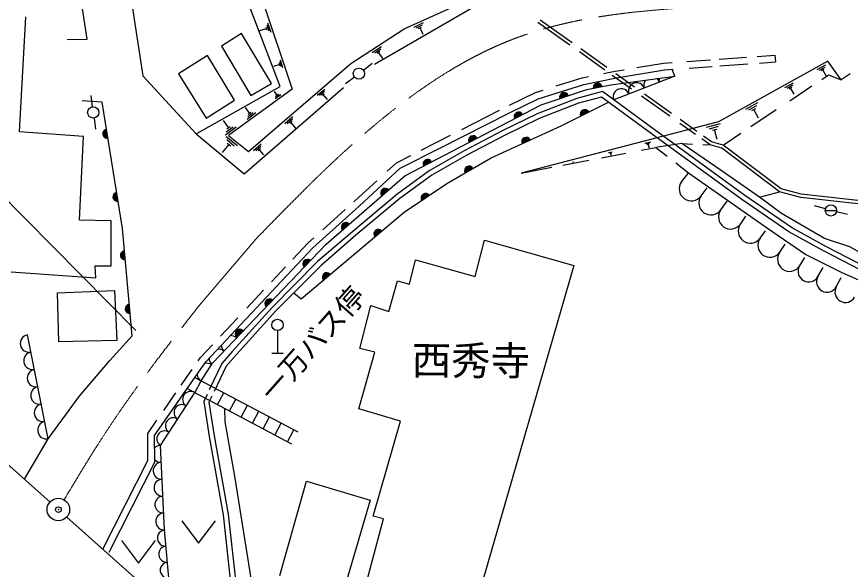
# Model space of a CAD drawing. Units: millimetres, scale not verified. Extents: x 40000 to 680000, y 20000 to 380000.
# Drawn here: x 77351 to 151325, y 241455 to 290470 of the extents above; entities that cross this region are included whole.
import ezdxf
from ezdxf.enums import TextEntityAlignment as Align

# ---------------------------------------------------------------- set-up
doc = ezdxf.new("R2010")
doc.units = ezdxf.units.MM
doc.header["$LTSCALE"] = 1000
doc.header["$PDMODE"] = 32
doc.header["$PDSIZE"] = 500
doc.linetypes.add('CHAIN', pattern=[18.5, 12, -1.5, 3.5, -1.5])
for name, color, linetype, lineweight in [('M-BGD', 7, 'Continuous', 25), ('M-BMK', 2, 'CHAIN', 13), ('M-BMK-SRVR', 3, 'Continuous', 25), ('M-STR-HTXT', 7, 'Continuous', 13), ('M-STR-STRC', 7, 'Continuous', 25)]:
    doc.layers.add(name, color=color, linetype=linetype, lineweight=lineweight)
doc.layers.add('M-OTRS', color=6, linetype='Continuous')
doc.styles.add('ＭＳ ゴシック', font='')
doc.styles.get('ＭＳ ゴシック').set_extended_font_data('MS Gothic')

msp = doc.modelspace()

# ---------------------------------------------------------------- linework, layer by layer
at = {"layer": 'M-BGD'}
for p, q in [((100733, 284270), (96426, 295614)), ((98041, 295229), (101810, 284040)), ((87236, 293807), (88544, 285232)), ((83598, 288483), (82866, 293264)), ((109116, 286270), (118767, 291845)), ((111730, 289385), (116422, 291499)), ((77594, 280250), (78167, 290469)), ((126650, 288156), (123810, 290175)), ((98930, 289235), (99510, 289435)), ((99470, 289555), (99550, 289305)), ((99550, 289745), (99720, 289205)), ((99620, 289925), (99890, 289105)), ((107001, 286308), (111730, 289385)), ((112610, 289555), (113460, 289945)), ((112820, 289495), (113370, 289755)), ((113020, 289435), (113280, 289555)), ((113420, 288895), (113150, 289495)), ((126423, 287949), (123607, 289951)), ((97294, 288978), (95515, 287858)), ((99963, 284558), (97294, 288978)), ((81832, 288440), (83598, 288483)), ((95515, 287858), (98127, 283467)), ((108900, 287305), (109710, 287825)), ((94281, 287026), (91698, 285390)), ((96692, 283065), (94281, 287026)), ((109120, 287275), (109650, 287615)), ((109340, 287245), (109580, 287405)), ((109830, 286755), (109460, 287325)), ((129530, 285740), (127279, 287340)), ((129724, 285970), (127411, 287615)), ((143047, 286935), (144638, 287049)), ((144638, 287049), (144681, 286451)), ((97926, 278503), (107001, 286308)), ((100600, 286335), (100670, 286135)), ((100660, 286495), (100810, 286055)), ((100720, 286645), (100950, 285965)), ((108120, 285725), (108910, 286335)), ((132392, 285955), (134754, 286343)), ((134754, 286343), (135509, 286397)), ((136803, 286489), (138920, 286641)), ((149317, 286515), (139637, 281155)), ((139696, 286696), (142100, 286868)), ((143271, 286350), (144681, 286451)), ((150518, 284877), (149317, 286515)), ((100160, 286075), (100640, 286235)), ((129432, 285432), (130458, 285637)), ((130458, 285637), (131248, 285767)), ((130566, 285047), (134824, 285746)), ((134824, 285746), (135600, 285802)), ((135760, 285187), (135510, 285795)), ((137013, 285903), (139065, 286049)), ((139739, 286098), (142218, 286275)), ((148390, 285775), (149150, 286195)), ((148590, 285735), (149080, 286005)), ((148780, 285695), (149010, 285815)), ((149190, 285225), (148900, 285755)), ((88544, 285232), (93273, 280079)), ((91698, 285390), (94166, 281458)), ((107320, 285115), (106520, 284515)), ((125226, 284329), (127516, 285049)), ((127516, 285049), (128092, 285164)), ((127666, 284466), (130566, 285047)), ((130084, 284430), (135760, 285187)), ((131908, 284049), (130203, 285261)), ((135760, 285187), (130328, 283100)), ((132178, 284225), (130505, 285415)), ((148790, 284907), (149380, 285300)), ((149380, 285300), (150518, 284877)), ((151300, 285392), (150518, 284877)), ((93273, 280079), (100733, 284270)), ((97542, 276542), (106347, 284194)), ((98127, 283467), (99963, 284558)), ((123621, 283195), (127666, 284466)), ((127940, 284010), (130084, 284430)), ((145500, 284175), (146290, 284605)), ((145710, 284135), (146220, 284415)), ((145910, 284085), (146140, 284215)), ((145952, 283019), (147915, 284324)), ((146330, 283605), (146030, 284155)), ((84080, 282475), (83950, 283465)), ((101810, 284040), (96157, 279925)), ((100190, 283845), (100440, 283515)), ((100780, 283545), (100300, 283195)), ((100650, 283555), (100330, 283325)), ((100510, 283565), (100360, 283455)), ((104030, 283495), (104690, 284055)), ((104230, 283495), (104660, 283865)), ((104430, 283495), (104630, 283665)), ((104930, 283115), (104530, 283585)), ((121082, 282622), (123398, 283754)), ((123398, 283754), (124056, 283961)), ((123904, 282665), (127940, 284010)), ((129346, 283820), (127057, 283228)), ((129252, 283331), (127196, 282799)), ((133665, 280095), (129252, 283331)), ((133930, 280459), (129346, 283820)), ((135302, 281636), (132792, 283421)), ((135468, 281886), (133050, 283605)), ((84933, 282884), (83167, 283013)), ((86742, 271686), (84933, 282884)), ((94166, 281458), (96692, 283065)), ((111797, 276358), (123904, 282665)), ((121018, 281923), (123621, 283195)), ((127057, 283228), (123544, 281846)), ((127196, 282799), (123724, 281434)), ((125665, 280781), (129862, 282883)), ((142040, 282255), (143130, 282855)), ((142320, 282195), (143030, 282595)), ((97620, 282425), (98020, 281885)), ((98570, 281935), (97800, 281365)), ((98350, 281955), (97850, 281585)), ((98130, 281965), (97900, 281795)), ((114903, 278806), (121018, 281923)), ((116840, 280467), (120202, 282180)), ((123544, 281846), (120427, 280347)), ((142496, 280719), (144757, 282224)), ((142600, 282135), (142930, 282325)), ((143190, 281465), (142770, 282235)), ((84220, 281475), (84350, 280485)), ((95660, 281275), (96150, 280605)), ((101140, 281005), (101860, 281625)), ((101360, 281005), (101830, 281415)), ((101580, 281005), (101800, 281195)), ((102120, 280595), (101690, 281105)), ((123724, 281434), (120629, 279945)), ((139637, 281155), (122105, 276598)), ((137719, 280286), (136225, 281348)), ((96840, 280665), (95880, 279965)), ((96570, 280685), (95950, 280235)), ((96290, 280705), (96010, 280495)), ((119458, 277954), (125665, 280781)), ((141972, 274624), (133930, 280459)), ((137592, 280008), (136206, 280994)), ((138560, 280665), (139810, 280995)), ((138830, 280535), (139640, 280755)), ((139090, 280405), (139470, 280505)), ((139510, 279575), (139280, 280455)), ((83277, 279833), (77594, 280250)), ((82912, 272430), (83277, 279833)), ((93273, 280079), (97542, 276542)), ((95930, 279855), (96950, 279035)), ((96157, 279925), (97926, 278503)), ((114631, 279341), (115855, 279965)), ((120427, 280347), (117072, 278571)), ((120629, 279945), (117289, 278176)), ((141712, 274256), (133665, 280095)), ((138874, 279097), (138134, 279623)), ((139004, 279372), (138288, 279881)), ((140044, 279088), (141607, 280127)), ((95620, 278425), (96200, 279145)), ((95990, 279565), (96650, 279025)), ((96040, 279265), (96350, 279015)), ((98360, 278605), (99040, 279195)), ((98570, 278605), (99010, 278995)), ((113241, 278635), (114631, 279341)), ((133100, 279245), (133610, 279385)), ((133210, 279195), (133540, 279285)), ((133320, 279145), (133470, 279185)), ((133490, 278805), (133400, 279165)), ((136366, 279217), (134067, 278877)), ((139784, 276896), (136366, 279217)), ((136366, 279217), (137329, 279171)), ((138240, 279127), (138874, 279097)), ((139909, 278814), (138874, 279097)), ((140044, 279088), (139004, 279372)), ((145187, 275212), (140044, 279088)), ((98770, 278605), (98980, 278785)), ((99290, 278215), (98880, 278695)), ((111042, 277517), (112326, 278170)), ((111387, 277020), (114903, 278806)), ((117072, 278571), (113954, 276795)), ((117289, 278176), (114199, 276416)), ((129250, 277959), (131393, 278367)), ((129880, 278415), (130200, 278495)), ((129950, 278385), (130160, 278435)), ((130010, 278345), (130110, 278365)), ((130120, 278135), (130060, 278355)), ((132769, 278629), (134067, 278877)), ((134067, 278877), (135065, 278100)), ((145053, 274937), (139909, 278814)), ((110230, 276770), (111042, 277517)), ((115527, 275678), (119458, 277954)), ((125818, 277305), (128121, 277744)), ((126700, 277585), (126750, 277595)), ((126710, 277585), (126750, 277585)), ((126720, 277575), (126740, 277575)), ((126740, 277545), (126730, 277575)), ((135842, 277495), (136975, 276613)), ((107739, 273661), (111387, 277020)), ((113954, 276795), (111074, 274703)), ((122105, 276598), (124850, 277121)), ((143280, 274450), (139784, 276896)), ((104818, 270304), (111797, 276358)), ((114199, 276416), (111351, 274348)), ((136342, 275836), (136926, 276559)), ((136975, 276613), (143980, 271715)), ((107335, 274105), (109305, 275918)), ((111734, 273126), (115527, 275678)), ((138088, 274585), (138628, 275286)), ((146976, 274740), (145187, 275212)), ((111074, 274703), (107167, 271428)), ((146114, 271776), (141972, 274624)), ((143280, 274450), (145053, 274937)), ((145225, 273015), (143280, 274450)), ((146920, 274444), (145053, 274937)), ((153082, 273746), (146920, 274444)), ((153113, 274044), (146976, 274740)), ((107282, 274057), (107335, 274105)), ((111351, 274348), (107458, 271085)), ((139833, 273333), (140401, 274113)), ((145877, 271393), (141712, 274256)), ((102592, 265438), (111734, 273126)), ((103635, 269968), (107739, 273661)), ((104509, 271562), (106508, 273360)), ((149020, 270793), (145225, 273015)), ((149120, 273425), (148150, 273685)), ((149105, 273290), (150105, 273290)), ((150090, 273185), (151060, 272955)), ((85727, 272378), (82912, 272430)), ((85727, 268364), (85727, 272378)), ((141579, 272082), (142060, 272783)), ((87604, 262167), (86742, 271686)), ((143980, 271715), (147386, 269389)), ((149156, 270093), (146114, 271776)), ((103216, 270398), (103721, 270853)), ((107167, 271428), (104049, 268744)), ((107458, 271085), (104356, 268415)), ((143324, 270831), (143805, 271482)), ((148943, 269696), (145877, 271393)), ((151288, 270053), (149020, 270793)), ((94728, 259752), (104818, 270304)), ((101852, 268961), (103216, 270398)), ((118039, 267434), (118869, 270650)), ((118869, 270650), (126805, 268394)), ((145070, 269580), (145550, 270281)), ((159316, 264851), (149156, 270093)), ((154528, 268201), (151288, 270053)), ((100838, 267021), (103635, 269968)), ((147386, 269389), (150585, 267769)), ((159164, 264423), (148943, 269696)), ((104049, 268744), (100024, 264679)), ((112205, 266760), (112749, 268912)), ((112749, 268912), (118039, 267434)), ((146816, 268328), (147295, 269120)), ((76864, 267842), (84371, 267321)), ((84371, 267321), (84319, 268364)), ((84319, 268364), (85727, 268364)), ((104356, 268415), (100350, 264370)), ((100402, 267433), (101206, 268281)), ((126805, 268394), (118740, 240568)), ((148447, 267420), (148903, 268225)), ((99950, 266951), (100402, 267433)), ((150078, 266512), (150502, 267340)), ((150585, 267769), (154158, 266190)), ((94132, 259863), (100838, 267021)), ((110363, 264322), (111141, 267045)), ((111141, 267045), (112205, 266760)), ((80983, 265965), (86040, 266174)), ((81087, 261638), (80983, 265965)), ((86040, 266174), (86248, 261742)), ((97762, 264615), (99266, 266220)), ((101956, 265991), (102592, 265438)), ((107796, 261029), (108781, 264841)), ((108781, 264841), (110363, 264322)), ((100024, 264679), (96511, 260812)), ((100350, 264370), (96849, 260514)), ((95449, 262146), (96966, 263765)), ((100495, 262629), (100495, 260629)), ((80153, 253037), (78301, 262253)), ((85622, 259971), (87604, 262167)), ((86248, 261742), (81087, 261638)), ((93664, 260242), (94728, 261377)), ((96511, 260812), (95564, 259707)), ((96849, 260514), (95944, 259459)), ((99995, 260629), (100995, 260629)), ((107718, 255687), (109119, 260718)), ((109119, 260718), (107796, 261029)), ((82909, 256784), (85622, 259971)), ((89577, 253321), (94132, 259863)), ((93454, 259939), (93664, 260242)), ((93716, 258182), (94728, 259752)), ((95564, 259707), (94444, 257384)), ((91952, 257782), (92915, 259165)), ((95944, 259459), (94866, 257225)), ((93156, 257121), (93716, 258182)), ((93165, 258474), (102309, 253642)), ((92474, 257482), (101748, 252581)), ((80153, 253037), (82909, 256784)), ((90100, 252445), (93129, 257083)), ((90398, 255550), (91473, 257094)), ((94246, 256974), (93946, 256352)), ((94666, 256810), (94412, 256282)), ((95166, 256059), (95726, 257120)), ((93946, 256352), (94420, 253235)), ((94412, 256282), (94863, 253309)), ((96224, 255500), (96784, 256561)), ((97276, 254944), (97836, 256005)), ((95853, 254539), (95822, 255712)), ((98273, 254417), (98834, 255478)), ((111401, 254598), (107718, 255687)), ((88975, 253507), (89787, 254673)), ((96706, 249731), (95853, 254539)), ((99225, 253914), (99786, 254975)), ((108989, 246170), (111401, 254598)), ((100267, 253363), (100827, 254424)), ((101380, 252775), (101941, 253836)), ((78043, 249445), (80153, 253037)), ((89000, 251109), (88975, 253507)), ((89601, 250969), (89577, 253321)), ((94420, 253235), (95682, 246289)), ((94863, 253309), (96128, 246354)), ((90483, 244948), (90100, 252445)), ((85009, 243242), (89000, 251109)), ((85544, 242970), (89601, 250969)), ((99508, 232088), (96706, 249731)), ((100691, 240905), (103076, 249281)), ((103076, 249281), (108730, 247596)), ((108730, 247596), (106266, 239220)), ((96128, 246354), (97693, 231948)), ((91992, 245764), (93492, 243764)), ((93492, 243764), (94992, 245764)), ((95682, 246289), (97192, 232394)), ((107796, 238053), (109897, 245936)), ((109897, 245936), (108989, 246170)), ((91129, 237792), (90483, 244948)), ((86659, 244005), (88159, 242005)), ((88159, 242005), (89659, 244005))]:
    msp.add_line(p, q, dxfattribs=at)
for centre in [(107721, 285418), (84147, 281975), (149605, 273290), (100495, 263129)]:
    msp.add_circle(centre, 500, dxfattribs=at)
for centre, radius, start, end in [((133723, 284404), 727, 145.08487, 201.01991), ((133723, 284404), 727, 21.01991, 53.84514), ((135081, 284926), 727, 174.16938, 201.01991), ((128913, 284180), 400, 7.59464, 187.59464), ((128913, 284180), 400, 7.59464, 187.59464), ((128913, 284180), 350, 7.59464, 187.59464), ((128913, 284180), 300, 7.59464, 187.59464), ((128913, 284180), 250, 7.59464, 187.59464), ((128913, 284180), 200, 7.59464, 187.59464), ((128913, 284180), 150, 7.59464, 187.59464), ((128913, 284180), 100, 7.59464, 187.59464), ((128913, 284180), 50, 7.59464, 187.59464), ((131007, 283361), 727, 21.01991, 201.01991), ((132365, 283882), 727, 21.01991, 201.01991), ((125922, 283337), 400, 18.43495, 198.43495), ((125922, 283337), 400, 18.43495, 198.43495), ((125922, 283337), 350, 18.43495, 198.43495), ((125922, 283337), 300, 18.43495, 198.43495), ((125922, 283337), 250, 18.43495, 198.43495), ((125922, 283337), 200, 18.43495, 198.43495), ((125922, 283337), 150, 18.43495, 198.43495), ((125922, 283337), 100, 18.43495, 198.43495), ((125922, 283337), 50, 18.43495, 198.43495), ((121886, 281613), 400, 27.512, 207.512), ((121886, 281613), 400, 27.512, 207.512), ((121886, 281613), 350, 27.512, 207.512), ((121886, 281613), 300, 27.512, 207.512), ((121886, 281613), 250, 27.512, 207.512), ((127764, 281832), 400, 26.59891, 206.59891), ((127764, 281832), 400, 26.59891, 206.59891), ((127764, 281832), 350, 26.59891, 206.59891), ((127764, 281832), 300, 26.59891, 206.59891), ((127764, 281832), 250, 26.59891, 206.59891), ((127764, 281832), 200, 26.59891, 206.59891), ((127764, 281832), 150, 26.59891, 206.59891), ((127764, 281832), 100, 26.59891, 206.59891), ((127764, 281832), 50, 26.59891, 206.59891), ((121886, 281613), 200, 27.512, 207.512), ((121886, 281613), 150, 27.512, 207.512), ((121886, 281613), 100, 27.512, 207.512), ((121886, 281613), 50, 27.512, 207.512), ((85386, 280084), 400, 99.1762, 279.1762), ((85386, 280084), 400, 99.1762, 279.1762), ((85386, 280084), 350, 99.1762, 279.1762), ((85386, 280084), 300, 99.1762, 279.1762), ((85386, 280084), 250, 99.1762, 279.1762), ((85386, 280084), 200, 99.1762, 279.1762), ((85386, 280084), 150, 99.1762, 279.1762), ((85386, 280084), 100, 99.1762, 279.1762), ((85386, 280084), 50, 99.1762, 279.1762), ((117850, 279511), 400, 27.512, 207.512), ((117850, 279511), 400, 27.512, 207.512), ((117850, 279511), 350, 27.512, 207.512), ((117850, 279511), 300, 27.512, 207.512), ((117850, 279511), 250, 27.512, 207.512), ((117850, 279511), 200, 27.512, 207.512), ((117850, 279511), 150, 27.512, 207.512), ((122562, 279367), 400, 24.4919, 204.4919), ((122562, 279367), 400, 24.4919, 204.4919), ((122562, 279367), 350, 24.4919, 204.4919), ((122562, 279367), 300, 24.4919, 204.4919), ((117850, 279511), 100, 27.512, 207.512), ((117850, 279511), 50, 27.512, 207.512), ((122562, 279367), 250, 24.4919, 204.4919), ((122562, 279367), 200, 24.4919, 204.4919), ((122562, 279367), 150, 24.4919, 204.4919), ((122562, 279367), 100, 24.4919, 204.4919), ((122562, 279367), 50, 24.4919, 204.4919), ((113815, 277409), 400, 27.512, 207.512), ((113815, 277409), 400, 27.512, 207.512), ((113815, 277409), 350, 27.512, 207.512), ((113815, 277409), 300, 27.512, 207.512), ((113815, 277409), 250, 27.512, 207.512), ((113815, 277409), 200, 27.512, 207.512), ((113815, 277409), 150, 27.512, 207.512), ((113815, 277409), 100, 27.512, 207.512), ((113815, 277409), 50, 27.512, 207.512), ((117493, 276816), 400, 30.06858, 210.06858), ((117493, 276816), 400, 30.06858, 210.06858), ((117493, 276816), 350, 30.06858, 210.06858), ((117493, 276816), 300, 30.06858, 210.06858), ((117493, 276816), 250, 30.06858, 210.06858), ((117493, 276816), 200, 30.06858, 210.06858), ((117493, 276816), 150, 30.06858, 210.06858), ((117493, 276816), 100, 30.06858, 210.06858), ((117493, 276816), 50, 30.06858, 210.06858), ((110052, 274845), 400, 40.94065, 220.94065), ((110052, 274845), 400, 40.94065, 220.94065), ((110052, 274845), 350, 40.94065, 220.94065), ((137215, 275210), 1074, 144.36651, 324.36651), ((86290, 274485), 400, 99.1762, 279.1762), ((86290, 274485), 400, 99.1762, 279.1762), ((86290, 274485), 350, 99.1762, 279.1762), ((86290, 274485), 300, 99.1762, 279.1762), ((86290, 274485), 250, 99.1762, 279.1762), ((86290, 274485), 200, 99.1762, 279.1762), ((86290, 274485), 150, 99.1762, 279.1762), ((86290, 274485), 100, 99.1762, 279.1762), ((86290, 274485), 50, 99.1762, 279.1762), ((110052, 274845), 300, 40.94065, 220.94065), ((110052, 274845), 250, 40.94065, 220.94065), ((110052, 274845), 200, 40.94065, 220.94065), ((110052, 274845), 150, 40.94065, 220.94065), ((110052, 274845), 100, 40.94065, 220.94065), ((110052, 274845), 50, 40.94065, 220.94065), ((113631, 274402), 400, 33.9298, 213.9298), ((113631, 274402), 400, 33.9298, 213.9298), ((113631, 274402), 350, 33.9298, 213.9298), ((113631, 274402), 300, 33.9298, 213.9298), ((113631, 274402), 250, 33.9298, 213.9298), ((113631, 274402), 200, 33.9298, 213.9298), ((113631, 274402), 150, 33.9298, 213.9298), ((113631, 274402), 100, 33.9298, 213.9298), ((113631, 274402), 50, 33.9298, 213.9298), ((138961, 273959), 1074, 144.36651, 324.36651), ((140706, 272708), 1074, 144.36651, 324.36651), ((106563, 271818), 400, 40.94065, 220.94065), ((106563, 271818), 400, 40.94065, 220.94065), ((106563, 271818), 350, 40.94065, 220.94065), ((106563, 271818), 300, 40.94065, 220.94065), ((106563, 271818), 250, 40.94065, 220.94065), ((106563, 271818), 200, 40.94065, 220.94065), ((106563, 271818), 150, 40.94065, 220.94065), ((106563, 271818), 100, 40.94065, 220.94065), ((106563, 271818), 50, 40.94065, 220.94065), ((109449, 271204), 400, 40.06203, 220.06203), ((109449, 271204), 400, 40.06203, 220.06203), ((109449, 271204), 350, 40.06203, 220.06203), ((109449, 271204), 300, 40.06203, 220.06203), ((142452, 271457), 1074, 144.36651, 324.36651), ((109449, 271204), 250, 40.06203, 220.06203), ((109449, 271204), 200, 40.06203, 220.06203), ((109449, 271204), 150, 40.06203, 220.06203), ((109449, 271204), 100, 40.06203, 220.06203), ((109449, 271204), 50, 40.06203, 220.06203), ((144197, 270205), 1074, 144.36651, 324.36651), ((86958, 269306), 400, 95.17105, 275.17105), ((86958, 269306), 400, 95.17105, 275.17105), ((86958, 269306), 350, 95.17105, 275.17105), ((86958, 269306), 300, 95.17105, 275.17105), ((86958, 269306), 250, 95.17105, 275.17105), ((86958, 269306), 200, 95.17105, 275.17105), ((86958, 269306), 150, 95.17105, 275.17105), ((86958, 269306), 100, 95.17105, 275.17105), ((86958, 269306), 50, 95.17105, 275.17105), ((145943, 268954), 1074, 144.36651, 324.36651), ((103136, 268546), 400, 46.2834, 226.2834), ((103136, 268546), 400, 46.2834, 226.2834), ((103136, 268546), 350, 46.2834, 226.2834), ((103136, 268546), 300, 46.2834, 226.2834), ((103136, 268546), 250, 46.2834, 226.2834), ((103136, 268546), 200, 46.2834, 226.2834), ((103136, 268546), 150, 46.2834, 226.2834), ((103136, 268546), 100, 46.2834, 226.2834), ((103136, 268546), 50, 46.2834, 226.2834), ((147631, 267874), 934, 150.89014, 330.89014), ((104877, 267360), 400, 40.06203, 220.06203), ((104877, 267360), 400, 40.06203, 220.06203), ((104877, 267360), 350, 40.06203, 220.06203), ((104877, 267360), 300, 40.06203, 220.06203), ((104877, 267360), 250, 40.06203, 220.06203), ((104877, 267360), 200, 40.06203, 220.06203), ((104877, 267360), 150, 40.06203, 220.06203), ((104877, 267360), 100, 40.06203, 220.06203), ((104877, 267360), 50, 40.06203, 220.06203), ((149262, 266966), 934, 150.89014, 330.89014), ((150894, 266058), 934, 150.89014, 330.89014), ((87388, 264547), 400, 95.17105, 275.17105), ((87388, 264547), 400, 95.17105, 275.17105), ((87388, 264547), 350, 95.17105, 275.17105), ((87388, 264547), 300, 95.17105, 275.17105), ((99773, 265028), 400, 46.2834, 226.2834), ((99773, 265028), 400, 46.2834, 226.2834), ((99773, 265028), 350, 46.2834, 226.2834), ((99773, 265028), 300, 46.2834, 226.2834), ((99773, 265028), 250, 46.2834, 226.2834), ((99773, 265028), 200, 46.2834, 226.2834), ((99773, 265028), 150, 46.2834, 226.2834), ((99773, 265028), 100, 46.2834, 226.2834), ((99773, 265028), 50, 46.2834, 226.2834), ((87388, 264547), 250, 95.17105, 275.17105), ((87388, 264547), 200, 95.17105, 275.17105), ((87388, 264547), 150, 95.17105, 275.17105), ((87388, 264547), 100, 95.17105, 275.17105), ((87388, 264547), 50, 95.17105, 275.17105), ((97139, 262353), 400, 46.2834, 226.2834), ((97139, 262353), 400, 46.2834, 226.2834), ((97139, 262353), 350, 46.2834, 226.2834), ((97139, 262353), 300, 46.2834, 226.2834), ((78455, 261485), 783, 101.36141, 281.36141), ((96307, 261378), 802, 47.80848, 90.35427), ((97139, 262353), 250, 46.2834, 226.2834), ((97139, 262353), 200, 46.2834, 226.2834), ((97139, 262353), 150, 46.2834, 226.2834), ((97139, 262353), 100, 46.2834, 226.2834), ((97139, 262353), 50, 46.2834, 226.2834), ((96307, 261378), 802, 182.89451, 225.02291), ((78764, 259949), 783, 101.36141, 281.36141), ((95230, 260190), 802, 50.59767, 93.01409), ((94222, 258861), 872, 60.9507, 102.70711), ((95230, 260190), 802, 182.06648, 221.96913), ((79072, 258413), 783, 101.36141, 281.36141), ((94222, 258861), 872, 187.74034, 237.39967), ((79381, 256877), 783, 101.36141, 281.36141), ((92774, 256537), 698, 56.83578, 236.83578), ((79690, 255341), 783, 101.36141, 281.36141), ((92010, 255368), 698, 56.83578, 236.83578), ((79998, 253805), 783, 101.36141, 281.36141), ((91246, 254199), 698, 56.83578, 236.83578), ((90482, 253030), 698, 56.83578, 236.83578), ((90138, 251696), 751, 92.92498, 135.78027), ((90215, 250196), 751, 92.92498, 272.92498), ((90138, 251696), 751, 225.27009, 272.92498), ((90291, 248697), 751, 92.92498, 272.92498), ((90368, 247197), 751, 92.92498, 272.92498), ((90445, 245698), 751, 92.92498, 272.92498), ((90548, 244233), 718, 95.16214, 275.16214), ((90677, 242801), 718, 95.16214, 275.16214), ((90806, 241370), 718, 95.16214, 275.16214)]:
    msp.add_arc(centre, radius, start, end, dxfattribs=at)
at = {"layer": 'M-BMK'}
msp.add_line((93586, 264894), (98563, 270729), dxfattribs=at)
for points in [[(98563, 270729), (101881, 274143), (105198, 277557), (108881, 280661), (112702, 283881), (116916, 286767), (121495, 288513), (127398, 290762), (133907, 291118), (140416, 291473)], [(81558, 247615), (82546, 249266), (83533, 250918), (84568, 252539), (86079, 254904), (87692, 257206), (89373, 259454), (90747, 261291), (92167, 263092), (93586, 264894)]]:
    msp.add_open_spline(points, degree=3, knots=[0, 0, 0, 0, 1, 1, 1, 2, 2, 2, 3, 3, 3, 3], dxfattribs=at)
at = {"layer": 'M-BMK-SRVR'}
for p, q in [((61660, 264033), (80320, 247417)), ((81815, 246086), (101140, 228878))]:
    msp.add_line(p, q, dxfattribs=at)
msp.add_circle((81050, 246754), 1000, dxfattribs=at)
at = {"layer": 'M-OTRS'}
msp.add_point((81055, 246749), dxfattribs=at)
at = {"layer": 'M-STR-STRC'}
msp.add_line((74394, 276297), (87910, 262635), dxfattribs=at)

# ---------------------------------------------------------------- texts
at = {"layer": 'M-BGD', "style": 'ＭＳ ゴシック'}
msp.add_text('一万バス停', height=1833, rotation=48.504, dxfattribs=at).set_placement((99444, 256790), align=Align.MIDDLE_LEFT)
at = {"layer": 'M-STR-HTXT', "style": 'ＭＳ ゴシック'}
msp.add_text('西秀寺', height=2566, rotation=359.591, dxfattribs=at).set_placement((112408, 260006), align=Align.MIDDLE_LEFT)

doc.saveas('drawing.dxf')
